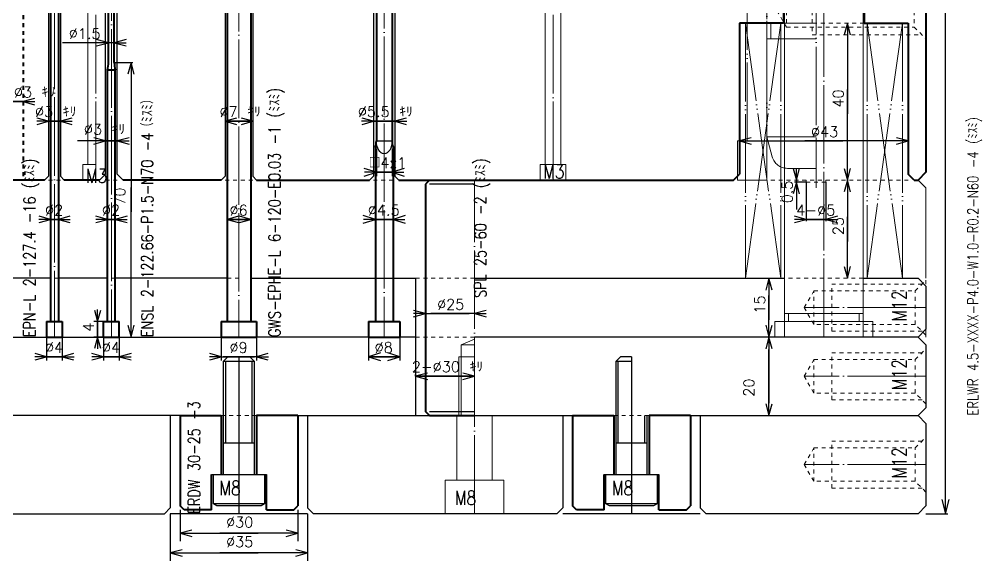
# Model space of a CAD drawing. Extents: x -178 to 604, y -587 to 345.
# Drawn here: x 344 to 589.2, y -587 to -449 of the extents above; entities that cross this region are included whole.
import ezdxf

# ---------------------------------------------------------------- set-up
doc = ezdxf.new("R2010")
doc.units = 0
doc.header["$MEASUREMENT"] = 0
for name, pattern in [('BORDER', [22, 20, -1, 0, -1]), ('CENTER', [43, 40, -1, 1, -1]), ('DIVIDE', [23, 20, -1, 0, -1, 0, -1]), ('STITCH', [2, 1, -1])]:
    doc.linetypes.add(name, pattern=pattern)
for name, color, linetype in [('11', 7, 'Continuous'), ('15', 7, 'Continuous'), ('25', 7, 'Continuous'), ('寸法線', 7, 'Continuous')]:
    doc.layers.add(name, color=color, linetype=linetype)
doc.styles.get("Standard").update_dxf_attribs({"font": 'txt', "bigfont": 'extfont'})
doc.dimstyles.new('VELDIM0', dxfattribs={"dimtxt": 2.69875, "dimasz": 3.000166, "dimexe": 0.5, "dimexo": 0.0625, "dimgap": 0.09, "dimtad": 0, "dimdec": 3, "dimdsep": 46, "dimtxsty": 'Standard', "dimcen": 0.09, "dimdle": 3, "dimadec": 0, "dimazin": 0, "dimtfac": 1, "dimtdec": 4, "dimtofl": 0, "dimtmove": 0, "dimatfit": 3, "dimfxl": 1, "dimtolj": 1, "dimtzin": 0, "dimarcsym": 0})
doc.dimstyles.new('VELDIM1', dxfattribs={"dimtxt": 2.69875, "dimasz": 3.000166, "dimexe": 0.5, "dimexo": 0.0625, "dimgap": 0.09, "dimtad": 0, "dimdec": 3, "dimdsep": 46, "dimtxsty": 'Standard', "dimcen": 0.09, "dimdle": 2, "dimadec": 0, "dimazin": 0, "dimtfac": 1, "dimtdec": 4, "dimtofl": 0, "dimtmove": 0, "dimatfit": 3, "dimfxl": 1, "dimtolj": 1, "dimtzin": 0, "dimarcsym": 0})
doc.dimstyles.new('VELDIM10', dxfattribs={"dimtxt": 2.69875, "dimasz": 3.000166, "dimexe": 1, "dimexo": 0.0625, "dimgap": 0.09, "dimtad": 0, "dimdec": 3, "dimdsep": 46, "dimtxsty": 'Standard', "dimcen": 0.09, "dimdle": 3, "dimadec": 0, "dimazin": 0, "dimtfac": 1, "dimtdec": 4, "dimtofl": 0, "dimtmove": 0, "dimatfit": 3, "dimfxl": 1, "dimtolj": 1, "dimtzin": 0, "dimarcsym": 0})
doc.dimstyles.new('VELDIM14', dxfattribs={"dimtxt": 2.69875, "dimasz": 3.000166, "dimexe": 2, "dimexo": 0.0625, "dimgap": 0.09, "dimtad": 0, "dimdec": 3, "dimdsep": 46, "dimtxsty": 'Standard', "dimcen": 0.09, "dimdle": 5, "dimadec": 0, "dimazin": 0, "dimtfac": 1, "dimtdec": 4, "dimtofl": 0, "dimtmove": 0, "dimatfit": 3, "dimfxl": 1, "dimtolj": 1, "dimtzin": 0, "dimarcsym": 0})
doc.dimstyles.new('VELDIM16', dxfattribs={"dimtxt": 2.69875, "dimasz": 3.600199, "dimexe": 0.6, "dimexo": 0.0625, "dimgap": 0.09, "dimtad": 0, "dimdec": 3, "dimdsep": 46, "dimtxsty": 'Standard', "dimcen": 0.09, "dimdle": 2.4, "dimadec": 0, "dimazin": 0, "dimtfac": 1, "dimtdec": 4, "dimtofl": 0, "dimtmove": 0, "dimatfit": 3, "dimfxl": 1, "dimtolj": 1, "dimtzin": 0, "dimarcsym": 0})
doc.dimstyles.new('VELDIM5', dxfattribs={"dimtxt": 2.69875, "dimasz": 3, "dimexe": 0.5, "dimexo": 0.0625, "dimgap": 0.09, "dimtad": 0, "dimdec": 3, "dimdsep": 46, "dimtxsty": 'Standard', "dimcen": 0.09, "dimdle": 3, "dimadec": 0, "dimazin": 0, "dimtfac": 1, "dimtdec": 4, "dimtofl": 0, "dimtmove": 0, "dimatfit": 3, "dimfxl": 1, "dimtolj": 1, "dimtzin": 0, "dimarcsym": 0})
doc.dimstyles.new('VELDIM7', dxfattribs={"dimtxt": 2.69875, "dimasz": 2.88827, "dimexe": 1, "dimexo": 0.0625, "dimgap": 0.09, "dimtad": 0, "dimdec": 3, "dimdsep": 46, "dimtxsty": 'Standard', "dimcen": 0.09, "dimdle": 3, "dimadec": 0, "dimazin": 0, "dimtfac": 1, "dimtdec": 4, "dimtofl": 0, "dimtmove": 0, "dimatfit": 3, "dimfxl": 1, "dimtolj": 1, "dimtzin": 0, "dimarcsym": 0})
doc.dimstyles.new('VELDIM9', dxfattribs={"dimtxt": 2.69875, "dimasz": 3.072974, "dimexe": 1, "dimexo": 0.0625, "dimgap": 0.09, "dimtad": 0, "dimdec": 3, "dimdsep": 46, "dimtxsty": 'Standard', "dimcen": 0.09, "dimdle": 3, "dimadec": 0, "dimazin": 0, "dimtfac": 1, "dimtdec": 4, "dimtofl": 0, "dimtmove": 0, "dimatfit": 3, "dimfxl": 1, "dimtolj": 1, "dimtzin": 0, "dimarcsym": 0})

# ---------------------------------------------------------------- blocks, each defined once
blk = doc.blocks.new('CLUMP55')
at = {"layer": '25', "linetype": 'STITCH', "lineweight": 5}
for p, q in [((575, -436), (572, -439)), ((575, -454), (575, -436)), ((539.46, -439), (536, -445)), ((572, -439), (539.46, -439)), ((539.46, -439), (539.46, -451)), ((572, -439), (572, -451)), ((536, -445), (539.46, -451)), ((539.46, -451), (572, -451)), ((572, -451), (575, -454))]:
    blk.add_line(p, q, dxfattribs=at)
at = {"layer": '25', "color": 5, "linetype": 'STITCH', "lineweight": 5}
for p, q in [((574, -437), (546, -437)), ((546, -437), (546, -453)), ((546, -453), (574, -453))]:
    blk.add_line(p, q, dxfattribs=at)
at = {"layer": '25', "color": 5, "linetype": 'BORDER', "lineweight": 5}
blk.add_line((536, -445), (575, -445), dxfattribs=at)
blk = doc.blocks.new('*D111')
at = {"color": 0}
for p, q in [((555, -450), (554.2, -453)), ((555, -450), (555, -450)), ((555, -450), (555, -466.88)), ((555, -450), (555, -473.12)), ((555, -450), (555, -452)), ((555.8, -453), (555, -450)), ((555, -490), (555, -466.88)), ((555, -490), (555, -473.12)), ((554.2, -487), (555, -490)), ((555, -490), (555.8, -487)), ((555, -490), (555, -488)), ((555, -490), (555, -490))]:
    blk.add_line(p, q, dxfattribs=at)
blk.add_text('40', height=2.699, rotation=90, dxfattribs=at).set_placement((554.02, -471.53))
blk = doc.blocks.new('*D112')
at = {"color": 0}
for p, q in [((530.5, -479.2), (527.5, -480)), ((527.5, -480), (527.5, -480)), ((527.5, -480), (553.87, -480)), ((527.5, -480), (544.13, -480)), ((527.5, -480), (529.5, -480)), ((527.5, -480), (530.5, -480.8)), ((570.5, -480), (544.13, -480)), ((570.5, -480), (553.87, -480)), ((570.5, -480), (567.5, -479.2)), ((567.5, -480.8), (570.5, -480)), ((570.5, -480), (568.5, -480)), ((570.5, -480), (570.5, -480))]:
    blk.add_line(p, q, dxfattribs=at)
blk.add_text('%%c43', height=2.699, dxfattribs=at).set_placement((545.72, -479.02))
blk = doc.blocks.new('*D125')
at = {"color": 0}
for p, q in [((555, -490), (554.2, -493)), ((555, -490), (555, -490)), ((555, -490), (555, -499.38)), ((555, -490), (555, -505.62)), ((555, -490), (555, -492)), ((555.8, -493), (555, -490)), ((555, -515), (555, -499.38)), ((555, -515), (555, -505.62)), ((554.2, -512), (555, -515)), ((555, -515), (555.8, -512)), ((555, -515), (555, -513)), ((555, -515), (555, -515))]:
    blk.add_line(p, q, dxfattribs=at)
blk.add_text('25', height=2.699, rotation=90, dxfattribs=at).set_placement((554.02, -504.03))
blk = doc.blocks.new('*D126')
at = {"color": 0}
for p, q in [((544.5, -490.5), (544.5, -500.5)), ((549.5, -490.5), (549.5, -500.5)), ((544.5, -500), (541.5, -499.2)), ((544.5, -500), (541.5, -500)), ((541.5, -500.8), (544.5, -500)), ((544.5, -500), (544.5, -500)), ((544.5, -500), (549.5, -500)), ((549.5, -500), (544.5, -500)), ((552.5, -499.2), (549.5, -500)), ((549.5, -500), (549.5, -500)), ((549.5, -500), (552.5, -500)), ((549.5, -500), (552.5, -500.8))]:
    blk.add_line(p, q, dxfattribs=at)
blk.add_text('4-%%c5', height=2.699, dxfattribs=at).set_placement((541.96, -499.02))
blk = doc.blocks.new('*D127')
at = {"color": 0}
for p, q in [((434.25, -475), (431.25, -475)), ((434.25, -475), (431.36, -474.19)), ((431.36, -475.81), (434.25, -475)), ((434.25, -475), (434.25, -475)), ((439.75, -475), (434.25, -475)), ((434.25, -475), (439.75, -475)), ((434.25, -475), (434.25, -475)), ((442.63, -474.19), (439.75, -475)), ((439.75, -475), (439.75, -475)), ((439.75, -475), (439.75, -475)), ((439.75, -475), (442.75, -475)), ((439.75, -475), (442.63, -475.81))]:
    blk.add_line(p, q, dxfattribs=at)
blk.add_text('%%c5.5 ｷﾘ', height=2.699, dxfattribs=at).set_placement((430.29, -473.91))
blk = doc.blocks.new('*D128')
at = {"color": 0}
for p, q in [((435, -482), (435, -489)), ((439, -482), (439, -489)), ((435, -488), (431.93, -487)), ((442.08, -487), (439, -488)), ((431.93, -489), (435, -488)), ((435, -488), (432, -488)), ((439, -488), (435, -488)), ((435, -488), (439, -488)), ((435, -488), (435, -488)), ((439, -488), (439, -488)), ((439, -488), (442, -488)), ((439, -488), (442.08, -489))]:
    blk.add_line(p, q, dxfattribs=at)
blk.add_text('□4x1', height=2.699, dxfattribs=at).set_placement((433.06, -486.91))
blk = doc.blocks.new('*D129')
at = {"color": 0}
for p, q in [((399.39, -474.19), (396.5, -475)), ((396.5, -475), (396.5, -475)), ((403.5, -475), (396.5, -475)), ((396.5, -475), (403.5, -475)), ((396.5, -475), (396.5, -475)), ((396.5, -475), (399.5, -475)), ((396.5, -475), (399.39, -475.81)), ((403.5, -475), (400.5, -475)), ((403.5, -475), (400.61, -474.19)), ((400.61, -475.81), (403.5, -475)), ((403.5, -475), (403.5, -475)), ((403.5, -475), (403.5, -475))]:
    blk.add_line(p, q, dxfattribs=at)
blk.add_text('%%c7 ｷﾘ', height=2.699, dxfattribs=at).set_placement((395.05, -473.91))
blk = doc.blocks.new('*D130')
at = {"color": 0}
for p, q in [((434.75, -500), (431.67, -499)), ((431.67, -501), (434.75, -500)), ((434.75, -500), (431.75, -500)), ((434.75, -500), (434.75, -500)), ((439.25, -500), (434.75, -500)), ((434.75, -500), (439.25, -500)), ((434.75, -500), (434.75, -500)), ((442.32, -499), (439.25, -500)), ((439.25, -500), (439.25, -500)), ((439.25, -500), (439.25, -500)), ((439.25, -500), (442.25, -500)), ((439.25, -500), (442.32, -501))]:
    blk.add_line(p, q, dxfattribs=at)
blk.add_text('%%c4.5', height=2.699, dxfattribs=at).set_placement((432.84, -499.02))
blk = doc.blocks.new('*D131')
at = {"color": 0}
for p, q in [((399.89, -499.19), (397, -500)), ((397, -500), (397, -500)), ((403, -500), (397, -500)), ((397, -500), (403, -500)), ((397, -500), (397, -500)), ((397, -500), (400, -500)), ((397, -500), (399.89, -500.81)), ((403, -500), (400, -500)), ((403, -500), (400.11, -499.19)), ((400.11, -500.81), (403, -500)), ((403, -500), (403, -500)), ((403, -500), (403, -500))]:
    blk.add_line(p, q, dxfattribs=at)
blk.add_text('%%c6', height=2.699, dxfattribs=at).set_placement((397.59, -499.02))
blk = doc.blocks.new('CLUMP59')
at = {"layer": '25', "color": 5, "linetype": 'STITCH', "lineweight": 13}
for p, q in [((551, -568.5), (551, -556.5)), ((551, -556.5), (574, -556.5)), ((574, -568.5), (551, -568.5))]:
    blk.add_line(p, q, dxfattribs=at)
at = {"layer": '25', "linetype": 'STITCH', "lineweight": 13}
for p, q in [((572.25, -558.25), (575, -555.5)), ((575, -555.5), (575, -569.5)), ((544, -562.5), (546.45, -558.25)), ((546.45, -558.25), (572.25, -558.25)), ((546.45, -566.75), (546.45, -558.25)), ((572.25, -566.75), (572.25, -558.25)), ((546.45, -566.75), (544, -562.5)), ((572.25, -566.75), (546.45, -566.75)), ((575, -569.5), (572.25, -566.75))]:
    blk.add_line(p, q, dxfattribs=at)
at = {"layer": '25', "color": 5, "linetype": 'BORDER', "lineweight": 13}
blk.add_line((575, -562.5), (544, -562.5), dxfattribs=at)
blk = doc.blocks.new('CLUMP60')
at = {"layer": '25', "color": 5, "linetype": 'STITCH', "lineweight": 13}
for p, q in [((551, -528.5), (551, -516.5)), ((551, -516.5), (574, -516.5)), ((574, -528.5), (551, -528.5))]:
    blk.add_line(p, q, dxfattribs=at)
at = {"layer": '25', "linetype": 'STITCH', "lineweight": 13}
for p, q in [((572.25, -518.25), (575, -515.5)), ((575, -515.5), (575, -529.5)), ((544, -522.5), (546.45, -518.25)), ((546.45, -518.25), (572.25, -518.25)), ((546.45, -526.75), (546.45, -518.25)), ((572.25, -526.75), (572.25, -518.25)), ((546.45, -526.75), (544, -522.5)), ((572.25, -526.75), (546.45, -526.75)), ((575, -529.5), (572.25, -526.75))]:
    blk.add_line(p, q, dxfattribs=at)
at = {"layer": '25', "color": 5, "linetype": 'BORDER', "lineweight": 13}
blk.add_line((575, -522.5), (544, -522.5), dxfattribs=at)
blk = doc.blocks.new('*D134')
at = {"color": 0}
for p, q in [((535, -530), (534.2, -533)), ((535, -530), (535, -530)), ((535, -530), (535, -533.2)), ((535, -530), (535, -546.8)), ((535, -530), (535, -533)), ((535.8, -533), (535, -530)), ((535, -550), (535, -533.2)), ((534.2, -547), (535, -550)), ((535, -550), (535, -546.8)), ((535, -550), (535, -547)), ((535, -550), (535.8, -547)), ((535, -550), (535, -550))]:
    blk.add_line(p, q, dxfattribs=at)
blk.add_text('20', height=2.699, rotation=90, dxfattribs=at).set_placement((531.26, -545.21))
blk = doc.blocks.new('*D135')
at = {"color": 0}
for p, q in [((535, -515), (534.2, -518)), ((535, -515), (535, -515)), ((535, -515), (535, -519.38)), ((535, -515), (535, -525.62)), ((535, -515), (535, -517)), ((535.8, -518), (535, -515)), ((535, -530), (535, -519.38)), ((534.2, -527), (535, -530)), ((535, -530), (535, -525.62)), ((535, -530), (535.8, -527)), ((535, -530), (535, -528)), ((535, -530), (535, -530))]:
    blk.add_line(p, q, dxfattribs=at)
blk.add_text('15', height=2.699, rotation=90, dxfattribs=at).set_placement((534.02, -524.03))
blk = doc.blocks.new('*D136')
at = {"color": 0}
for p, q in [((433, -530), (433, -536)), ((441, -530), (441, -536)), ((436.07, -534), (433, -535)), ((441, -535), (437.93, -534)), ((441, -535), (433, -535)), ((433, -535), (441, -535)), ((433, -535), (433, -535)), ((433, -535), (436, -535)), ((433, -535), (436.07, -536)), ((437.93, -536), (441, -535)), ((441, -535), (438, -535)), ((441, -535), (441, -535))]:
    blk.add_line(p, q, dxfattribs=at)
blk.add_text('%%c8', height=2.699, dxfattribs=at).set_placement((434.56, -534.02))
blk = doc.blocks.new('*D137')
at = {"color": 0}
for p, q in [((395.5, -530), (395.5, -536)), ((404.5, -530), (404.5, -536)), ((395.5, -535), (392.61, -534.19)), ((407.39, -534.19), (404.5, -535)), ((395.5, -535), (392.5, -535)), ((392.61, -535.81), (395.5, -535)), ((395.5, -535), (404, -535)), ((395.5, -535), (396, -535)), ((404.5, -535), (396, -535)), ((404.5, -535), (404, -535)), ((404.5, -535), (407.5, -535)), ((404.5, -535), (407.39, -535.81))]:
    blk.add_line(p, q, dxfattribs=at)
blk.add_text('%%c9', height=2.699, dxfattribs=at).set_placement((397.59, -534.02))
blk = doc.blocks.new('*D138')
at = {"color": 0}
for p, q in [((447.5, -524), (444.5, -523.2)), ((447.5, -524), (444.5, -524)), ((444.5, -524.8), (447.5, -524)), ((447.5, -524), (447.5, -524)), ((447.5, -524), (458.62, -524)), ((447.5, -524), (448.88, -524)), ((460, -524), (448.88, -524)), ((460, -524), (458.62, -524)), ((463, -523.2), (460, -524)), ((460, -524), (460, -524)), ((460, -524), (463, -524)), ((460, -524), (463, -524.8))]:
    blk.add_line(p, q, dxfattribs=at)
blk.add_text('%%c25', height=2.699, dxfattribs=at).set_placement((450.47, -523.02))
blk = doc.blocks.new('*D139')
at = {"color": 0}
for p, q in [((448, -539.2), (445, -540)), ((460, -540), (457, -539.2)), ((445, -540), (445, -539.5)), ((445, -540), (445, -540)), ((445, -540), (460, -540)), ((460, -540), (445, -540)), ((445, -540), (448, -540)), ((445, -540), (448, -540.8)), ((460, -540), (457, -540)), ((457, -540.8), (460, -540)), ((460, -540), (460, -540)), ((460, -540), (460, -540))]:
    blk.add_line(p, q, dxfattribs=at)
blk.add_text('2-%%c30 ｷﾘ', height=2.699, dxfattribs=at).set_placement((444.04, -538.91))
blk = doc.blocks.new('*D339')
at = {"color": 0}
for p, q in [((351.5, -475), (348.5, -475)), ((351.5, -475), (348.61, -474.19)), ((348.61, -475.81), (351.5, -475)), ((351.5, -475), (351.5, -475)), ((354.5, -475), (351.5, -475)), ((351.5, -475), (354.5, -475)), ((351.5, -475), (351.5, -475)), ((357.39, -474.19), (354.5, -475)), ((354.5, -475), (354.5, -475)), ((354.5, -475), (354.5, -475)), ((354.5, -475), (357.5, -475)), ((354.5, -475), (357.39, -475.81))]:
    blk.add_line(p, q, dxfattribs=at)
blk.add_text('%%c3 ｷﾘ', height=2.699, dxfattribs=at).set_placement((348.05, -473.91))
blk = doc.blocks.new('*D345')
at = {"color": 0}
for p, q in [((366.5, -500), (363.5, -499.2)), ((366.5, -500), (363.5, -500)), ((363.5, -500.8), (366.5, -500)), ((366.5, -500), (366.5, -500)), ((368.5, -500), (366.5, -500)), ((366.5, -500), (368.5, -500)), ((366.5, -500), (366.5, -500)), ((371.5, -499.2), (368.5, -500)), ((368.5, -500), (368.5, -500)), ((368.5, -500), (368.5, -500)), ((368.5, -500), (371.5, -500)), ((368.5, -500), (371.5, -500.8))]:
    blk.add_line(p, q, dxfattribs=at)
blk.add_text('%%c2', height=2.699, dxfattribs=at).set_placement((365.09, -499.02))
blk = doc.blocks.new('*D346')
at = {"color": 0}
for p, q in [((352, -500), (349, -500)), ((352, -500), (349.11, -499.19)), ((349.11, -500.81), (352, -500)), ((352, -500), (352, -500)), ((354, -500), (352, -500)), ((352, -500), (354, -500)), ((352, -500), (352, -500)), ((356.89, -499.19), (354, -500)), ((354, -500), (354, -500)), ((354, -500), (354, -500)), ((354, -500), (357, -500)), ((354, -500), (356.89, -500.81))]:
    blk.add_line(p, q, dxfattribs=at)
blk.add_text('%%c2', height=2.699, dxfattribs=at).set_placement((350.59, -499.02))
blk = doc.blocks.new('*D351')
at = {"color": 0}
for p, q in [((342, -470), (339, -470)), ((342, -470), (339.11, -469.19)), ((339.11, -470.81), (342, -470)), ((342, -470), (342, -470)), ((345, -470), (342, -470)), ((342, -470), (345, -470)), ((342, -470), (342, -470)), ((347.89, -469.19), (345, -470)), ((345, -470), (345, -470)), ((345, -470), (345, -470)), ((345, -470), (348, -470)), ((345, -470), (347.89, -470.81))]:
    blk.add_line(p, q, dxfattribs=at)
blk.add_text('30-%%c3 ｷﾘ', height=2.699, dxfattribs=at).set_placement((335.04, -468.91))
blk = doc.blocks.new('*D352')
at = {"color": 0}
for p, q in [((368.25, -455), (355.07, -455)), ((366.75, -455), (355.07, -455)), ((366.75, -455), (363.75, -454.2)), ((366.75, -455), (363.75, -455)), ((363.75, -455.8), (366.75, -455)), ((368.25, -455), (366.56, -455)), ((366.75, -455), (366.56, -455)), ((366.75, -455), (366.75, -456)), ((371.25, -454.2), (368.25, -455)), ((368.25, -455), (368.25, -456)), ((368.25, -455), (371.25, -455)), ((368.25, -455), (371.25, -455.8))]:
    blk.add_line(p, q, dxfattribs=at)
blk.add_text('%%c1.5', height=2.699, rotation=360, dxfattribs=at).set_placement((356.65, -454.02))
blk = doc.blocks.new('*D353')
at = {"color": 0}
for p, q in [((369, -480), (358.91, -480)), ((366, -480), (358.91, -480)), ((366, -480), (363, -479.2)), ((366, -480), (363, -480)), ((363, -480.8), (366, -480)), ((366, -480), (366, -479.5)), ((366, -480), (372, -480)), ((372, -479.2), (369, -480)), ((369, -480), (369, -479.5)), ((369, -480), (372, -480)), ((369, -480), (372, -480)), ((369, -480), (372, -480.8))]:
    blk.add_line(p, q, dxfattribs=at)
blk.add_text('%%c3 ｷﾘ', height=2.699, dxfattribs=at).set_placement((360.5, -478.41))
blk = doc.blocks.new('*D354')
at = {"color": 0}
for p, q in [((365.5, -530), (365.5, -536)), ((369.5, -530), (369.5, -536)), ((365.5, -535), (362.5, -534.2)), ((372.5, -534.2), (369.5, -535)), ((365.5, -535), (362.5, -535)), ((362.5, -535.8), (365.5, -535)), ((369.5, -535), (365.5, -535)), ((365.5, -535), (369.5, -535)), ((365.5, -535), (365.5, -535)), ((369.5, -535), (369.5, -535)), ((369.5, -535), (372.5, -535)), ((369.5, -535), (372.5, -535.8))]:
    blk.add_line(p, q, dxfattribs=at)
blk.add_text('%%c4', height=2.699, dxfattribs=at).set_placement((365.09, -534.02))
blk = doc.blocks.new('*D355')
at = {"color": 0}
for p, q in [((363.19, -523.11), (364, -526)), ((364, -526), (364, -523)), ((364, -526), (364.81, -523.11)), ((365.5, -526), (363, -526)), ((364, -530), (364, -526)), ((364, -526), (364, -530)), ((364, -526), (364, -526)), ((365.5, -530), (363, -530)), ((364, -530), (363.19, -532.89)), ((364, -530), (364, -530)), ((364, -530), (364, -533)), ((364.81, -532.89), (364, -530))]:
    blk.add_line(p, q, dxfattribs=at)
blk.add_text('4', height=2.7, rotation=90, dxfattribs=at).set_placement((363.02, -528.66))
blk = doc.blocks.new('*D356')
at = {"color": 0}
for p, q in [((351, -530), (351, -536)), ((355, -530), (355, -536)), ((351, -535), (348.11, -534.19)), ((357.89, -534.19), (355, -535)), ((351, -535), (348, -535)), ((348.11, -535.81), (351, -535)), ((355, -535), (351, -535)), ((351, -535), (355, -535)), ((351, -535), (351, -535)), ((355, -535), (355, -535)), ((355, -535), (358, -535)), ((355, -535), (357.89, -535.81))]:
    blk.add_line(p, q, dxfattribs=at)
blk.add_text('%%c4', height=2.699, dxfattribs=at).set_placement((350.59, -534.02))
blk = doc.blocks.new('CLUMP251')
at = {"layer": '25', "color": 5, "linetype": 'STITCH', "lineweight": 13}
for p, q in [((551, -546), (551, -534)), ((551, -534), (574, -534)), ((574, -546), (551, -546))]:
    blk.add_line(p, q, dxfattribs=at)
at = {"layer": '25', "linetype": 'STITCH', "lineweight": 13}
for p, q in [((572.25, -535.75), (575, -533)), ((575, -533), (575, -547)), ((544, -540), (546.45, -535.75)), ((546.45, -535.75), (572.25, -535.75)), ((546.45, -544.25), (546.45, -535.75)), ((572.25, -544.25), (572.25, -535.75)), ((546.45, -544.25), (544, -540)), ((572.25, -544.25), (546.45, -544.25)), ((575, -547), (572.25, -544.25))]:
    blk.add_line(p, q, dxfattribs=at)
at = {"layer": '25', "color": 5, "linetype": 'BORDER', "lineweight": 13}
blk.add_line((575, -540), (544, -540), dxfattribs=at)
blk = doc.blocks.new('CLUMP261')
at = {"layer": '11', "linetype": 'DIVIDE', "lineweight": 5}
for p, q in [((460, -530.5), (456.625, -532)), ((456.625, -532), (460, -532)), ((456, -535), (456, -550)), ((456, -535), (460, -535))]:
    blk.add_line(p, q, dxfattribs=at)
at = {"layer": '11', "color": 5, "linetype": 'DIVIDE', "lineweight": 5}
blk.add_line((456.625, -550), (456.625, -532), dxfattribs=at)
blk = doc.blocks.new('CLUMP307')
at = {"layer": '11', "lineweight": 25}
for p, q in [((497.2, -535), (496, -536.2)), ((500, -536.2), (496, -536.2)), ((496, -536.2), (496, -565)), ((500, -535), (497.2, -535)), ((504, -565), (504, -550)), ((504, -557), (496, -557)), ((493.5, -565), (506.5, -565)), ((493.5, -572.5), (493.5, -565)), ((506.5, -565), (506.5, -572.5)), ((506.5, -572.5), (493.5, -572.5)), ((494.37, -573), (493.5, -572.5)), ((505.63, -573), (494.37, -573)), ((506.5, -572.5), (505.63, -573))]:
    blk.add_line(p, q, dxfattribs=at)
at = {"layer": '11', "color": 5, "lineweight": 25}
for p, q in [((496.62, -557), (496.62, -536.2)), ((503.38, -557), (503.38, -550))]:
    blk.add_line(p, q, dxfattribs=at)
blk = doc.blocks.new('*D651')
at = {"color": 0}
for p, q in [((541.2, -487), (542, -490)), ((542, -490), (542, -487)), ((542, -490), (542.8, -487)), ((542, -490), (542, -489.5)), ((542, -490.5), (542, -489.5)), ((542, -490), (542, -490)), ((542, -490), (542, -497.5)), ((542, -490.5), (541.2, -493.5)), ((544.5, -490.5), (541.5, -490.5)), ((542, -490.5), (542, -497.5)), ((542, -490.5), (542, -493.5)), ((542.8, -493.5), (542, -490.5))]:
    blk.add_line(p, q, dxfattribs=at)
blk.add_text('0.5', height=2.699, rotation=90, dxfattribs=at).set_placement((541.02, -495.91))
blk = doc.blocks.new('CLUMP355')
at = {"layer": '11', "lineweight": 5}
for p, q in [((478, -486), (478, -430)), ((482, -430), (482, -486)), ((476.75, -486), (476.75, -490)), ((483.25, -486), (476.75, -486)), ((483.25, -490), (483.25, -486))]:
    blk.add_line(p, q, dxfattribs=at)
at = {"layer": '11', "color": 5, "linetype": 'BORDER', "lineweight": 5}
blk.add_line((480, -490), (480, -430), dxfattribs=at)
blk = doc.blocks.new('CLUMP356')
at = {"layer": '11', "color": 3, "linetype": 'DIVIDE', "lineweight": 5}
for p, q in [((529.5, -402), (530.5, -401)), ((529.5, -480), (529.5, -402)), ((530.5, -401), (532.5, -401)), ((534.5, -403), (534.5, -490)), ((527, -480), (529.5, -480)), ((527, -490), (527, -480)), ((534.5, -490), (527, -490))]:
    blk.add_line(p, q, dxfattribs=at)
blk.add_arc((532.5, -403), 2, 0, 90, dxfattribs=at)
blk = doc.blocks.new('CLUMP375')
at = {"layer": '11', "lineweight": 5}
for p, q in [((361.5, -430), (361.5, -486)), ((360.25, -490), (360.25, -486)), ((360.25, -486), (363.5, -486))]:
    blk.add_line(p, q, dxfattribs=at)
at = {"layer": '11', "color": 5, "linetype": 'BORDER', "lineweight": 5}
blk.add_line((363.5, -490), (363.5, -430), dxfattribs=at)
blk = doc.blocks.new('*D702')
at = {"color": 0}
for p, q in [((368.25, -460), (373, -460)), ((372.5, -460), (371.7, -463)), ((372.5, -460), (372.5, -491.88)), ((372.5, -460), (372.5, -498.12)), ((372.5, -460), (372.5, -463)), ((373.3, -463), (372.5, -460)), ((372.5, -530), (372.5, -491.88)), ((372.5, -530), (372.5, -498.12)), ((371.7, -527), (372.5, -530)), ((372.5, -530), (372.5, -527)), ((372.5, -530), (373.3, -527)), ((369.5, -530), (373, -530))]:
    blk.add_line(p, q, dxfattribs=at)
blk.add_text('70', height=2.699, rotation=90, dxfattribs=at).set_placement((371.02, -496.53))
blk = doc.blocks.new('*D727')
at = {"color": 0}
for p, q in [((575, -275), (580.6, -275)), ((580, -275), (579.04, -278.6)), ((580, -275), (580, -421)), ((580, -275), (580, -429)), ((580, -275), (580, -277.4)), ((580.96, -278.6), (580, -275)), ((580, -575), (580, -421)), ((580, -575), (580, -429)), ((579.04, -571.4), (580, -575)), ((580, -575), (580.96, -571.4)), ((580, -575), (580, -572.6)), ((575, -575), (580.6, -575))]:
    blk.add_line(p, q, dxfattribs=at)
blk.add_text('300', height=2.699, rotation=90, dxfattribs=at).set_placement((578.92, -427.41))
blk = doc.blocks.new('CLUMP393')
at = {"layer": '11', "color": 3, "linetype": 'DIVIDE', "lineweight": 5}
for p, q in [((547, -340), (532, -340)), ((532, -340), (532, -348)), ((547, -340), (547, -490)), ((532, -348), (547, -348)), ((535.5, -352), (535.5, -348)), ((534.5, -352), (534.5, -425)), ((547, -352), (534.5, -352)), ((534.5, -425), (547, -425)), ((535.5, -429), (535.5, -425)), ((534.5, -429), (534.5, -450)), ((547, -429), (534.5, -429)), ((534.5, -450), (547, -450)), ((535.5, -454), (535.5, -450)), ((534.5, -454), (534.5, -479)), ((547, -454), (534.5, -454)), ((534.5, -479), (535.85, -484.04)), ((534.5, -479), (547, -479)), ((539.71, -487), (547, -487))]:
    blk.add_line(p, q, dxfattribs=at)
blk.add_arc((539.71, -483), 4, 195, 270, dxfattribs=at)
blk = doc.blocks.new('CLUMP482')
at = {"layer": '11', "lineweight": 25}
for p, q in [((397.2, -535), (396, -536.2)), ((396, -536.2), (396, -565)), ((404, -536.2), (396, -536.2)), ((402.8, -535), (397.2, -535)), ((404, -536.2), (402.8, -535)), ((404, -565), (404, -536.2)), ((404, -557), (396, -557)), ((393, -565), (407, -565)), ((393.5, -572.5), (393.5, -565)), ((406.5, -565), (406.5, -572.5)), ((394.37, -573), (393.5, -572.5)), ((406.5, -572.5), (393.5, -572.5)), ((405.63, -573), (394.37, -573)), ((406.5, -572.5), (405.63, -573))]:
    blk.add_line(p, q, dxfattribs=at)
at = {"layer": '11', "color": 5, "lineweight": 25}
for p, q in [((396.62, -557), (396.62, -536.2)), ((403.38, -557), (403.38, -536.2))]:
    blk.add_line(p, q, dxfattribs=at)
blk = doc.blocks.new('*D940')
at = {"color": 0}
for p, q in [((385, -574), (385, -582)), ((415, -574), (415, -582)), ((388, -579.2), (385, -580)), ((385, -580), (404.87, -580)), ((385, -580), (395.13, -580)), ((385, -580), (390, -580)), ((385, -580), (388, -580.8)), ((415, -580), (395.13, -580)), ((415, -580), (404.87, -580)), ((415, -580), (410, -580)), ((415, -580), (412, -579.2)), ((412, -580.8), (415, -580))]:
    blk.add_line(p, q, dxfattribs=at)
blk.add_text('%%c30', height=2.699, dxfattribs=at).set_placement((396.72, -578.52))
blk = doc.blocks.new('*D941')
at = {"color": 0}
for p, q in [((382.5, -575), (382.5, -587)), ((417.5, -575), (417.5, -587)), ((385.5, -584.2), (382.5, -585)), ((382.5, -585), (404.87, -585)), ((382.5, -585), (395.13, -585)), ((382.5, -585), (387.5, -585)), ((382.5, -585), (385.5, -585.8)), ((417.5, -585), (395.13, -585)), ((417.5, -585), (404.87, -585)), ((417.5, -585), (412.5, -585)), ((417.5, -585), (414.5, -584.2)), ((414.5, -585.8), (417.5, -585))]:
    blk.add_line(p, q, dxfattribs=at)
blk.add_text('%%c35', height=2.699, dxfattribs=at).set_placement((396.72, -583.52))

msp = doc.modelspace()

# ---------------------------------------------------------------- linework, layer by layer
at = {"layer": '11', "color": 5, "linetype": 'BORDER', "lineweight": 5}
for p, q in [((549, -530), (549, -400)), ((460, -550), (460, -490)), ((460, -575), (460, -550))]:
    msp.add_line(p, q, dxfattribs=at)
at = {"layer": '11', "lineweight": 13}
for p, q in [((539, -524), (539, -430)), ((559, -430), (559, -524)), ((559, -524), (539, -524)), ((540, -524), (540, -526)), ((558, -524), (558, -526)), ((561.5, -526), (536.5, -526)), ((536.5, -526), (536.5, -530)), ((561.5, -530), (561.5, -526)), ((536.5, -530), (561.5, -530))]:
    msp.add_line(p, q, dxfattribs=at)
at = {"layer": '11', "color": 5, "linetype": 'DIVIDE', "lineweight": 5}
for p, q in [((529, -450), (538, -515)), ((529, -450), (529, -515)), ((538, -450), (529, -515)), ((538, -450), (538, -515)), ((560, -450), (569, -515)), ((560, -450), (560, -515)), ((569, -450), (560, -515)), ((569, -450), (569, -515))]:
    msp.add_line(p, q, dxfattribs=at)
at = {"layer": '11', "lineweight": 40}
for p, q in [((448.5, -490), (447.5, -491)), ((447.5, -491), (447.5, -549)), ((448.5, -550), (447.5, -549)), ((385, -550), (385, -573)), ((385, -550), (395.5, -550)), ((395.5, -550), (395.5, -565)), ((404.5, -550), (404.5, -565)), ((415, -550), (404.5, -550)), ((415, -550), (415, -573)), ((448.5, -550), (460, -550)), ((485, -550), (485, -573)), ((485, -550), (495.5, -550)), ((495.5, -550), (495.5, -565)), ((504.5, -550), (504.5, -565)), ((515, -550), (504.5, -550)), ((515, -550), (515, -573)), ((393, -574), (393, -565)), ((407, -574), (407, -565)), ((493, -574), (493, -565)), ((507, -574), (507, -565)), ((386, -574), (385, -573)), ((414, -574), (415, -573)), ((486, -574), (485, -573)), ((514, -574), (515, -573)), ((393, -574), (386, -574)), ((407, -574), (414, -574)), ((493, -574), (486, -574)), ((507, -574), (514, -574))]:
    msp.add_line(p, q, dxfattribs=at)
at = {"layer": '11', "lineweight": 25}
for p, q in [((460, -491), (448.5, -491)), ((448.5, -549), (460, -549)), ((493, -565), (493.5, -565)), ((506.5, -565), (507, -565))]:
    msp.add_line(p, q, dxfattribs=at)
at = {"layer": '11', "color": 5, "linetype": 'CENTER', "lineweight": 25}
for p, q in [((400, -535), (400, -575)), ((500, -535), (500, -575))]:
    msp.add_line(p, q, dxfattribs=at)
at = {"layer": '11', "linetype": 'DIVIDE', "lineweight": 5}
for p, q in [((455.5, -550), (455.5, -566.5)), ((464.5, -550), (464.5, -566.5)), ((467.5, -566.5), (452.5, -566.5)), ((452.5, -566.5), (452.5, -575)), ((467.5, -575), (467.5, -566.5))]:
    msp.add_line(p, q, dxfattribs=at)
at = {"layer": '15', "lineweight": 40}
for p, q in [((352, -402.599), (352, -526)), ((354, -402.599), (354, -526)), ((366.75, -460), (366.75, -407.342)), ((368.25, -460), (368.25, -407.342)), ((397, -410), (397, -526)), ((403, -414), (403, -526)), ((366.5, -461.9203), (368.5, -461.9203)), ((366.5, -526), (366.5, -461.9203)), ((368.5, -526), (368.5, -461.9203)), ((351, -526), (351, -530)), ((351, -526), (353, -526)), ((353, -526), (355, -526)), ((355, -526), (355, -530)), ((365.5, -526), (369.5, -526)), ((365.5, -530), (365.5, -526)), ((369.5, -530), (369.5, -526)), ((395.5, -526), (395.5, -530)), ((395.5, -526), (400, -526)), ((400, -526), (404.5, -526)), ((404.5, -526), (404.5, -530)), ((351, -530), (355, -530)), ((365.5, -530), (369.5, -530)), ((395.5, -530), (404.5, -530))]:
    msp.add_line(p, q, dxfattribs=at)
at = {"layer": '15', "color": 5, "linetype": 'BORDER', "lineweight": 5}
for p, q in [((353, -402.599), (353, -530)), ((367.5, -407.342), (367.5, -530)), ((437, -409.2398), (437, -530)), ((400, -410), (400, -530))]:
    msp.add_line(p, q, dxfattribs=at)
at = {"layer": '15', "color": 5, "lineweight": 40}
for p, q in [((435.005, -409.2398), (435.005, -480)), ((439.005, -409.2398), (439.005, -480)), ((434.7465, -481.587), (434.7465, -526)), ((439.2465, -481.535), (439.2465, -526)), ((433, -526), (433, -530)), ((433, -526), (436.9965, -526)), ((436.9965, -526), (441, -526)), ((441, -526), (441, -530)), ((433, -530), (441, -530))]:
    msp.add_line(p, q, dxfattribs=at)
at = {"layer": '15', "color": 5, "lineweight": 25}
msp.add_line((435.005, -480), (439.005, -480), dxfattribs=at)
at = {"layer": '15', "lineweight": 40}
for centre, start, end in [((359.25, -460), 345.164888, 0), ((375.75, -460), 180, 194.835112)]:
    msp.add_arc(centre, 7.5, start, end, dxfattribs=at)
at = {"layer": '15', "color": 5, "lineweight": 40}
for centre, start, end in [((430.005, -480), 341.494272, 0), ((444.005, -480), 180, 197.878798)]:
    msp.add_arc(centre, 5, start, end, dxfattribs=at)
at = {"layer": '15', "color": 5, "lineweight": 25, "extrusion": (0, 0, -1)}
msp.add_ellipse((437.005, -480), major_axis=(0, -3.3128), ratio=0.6037098, start_param=4.71238898, end_param=7.85398163, dxfattribs=at)
at = {"layer": '25', "color": 1, "lineweight": 40}
for p, q in [((538.75, -400), (538.75, -450)), ((559.25, -400), (559.25, -450))]:
    msp.add_line(p, q, dxfattribs=at)
at = {"layer": '25', "lineweight": 40}
for p, q in [((575, -402), (575, -488)), ((538.75, -450), (527.5, -450)), ((527.5, -450), (527.5, -488.5)), ((559.25, -450), (570.5, -450)), ((570.5, -450), (570.5, -488.5)), ((350.5, -490), (310, -490)), ((364.5, -490), (355.5, -490)), ((395.5, -490), (370.5, -490)), ((404.5, -490), (433.2465, -490)), ((440.7465, -490), (526, -490)), ((526, -490), (527.5, -488.5)), ((572, -490), (570.5, -488.5)), ((572, -490), (573, -490)), ((575, -488), (573, -490))]:
    msp.add_line(p, q, dxfattribs=at)
at = {"layer": '25', "linetype": 'STITCH', "lineweight": 40}
msp.add_line((345, -430), (345, -490), dxfattribs=at)
at = {"layer": '25', "lineweight": 25}
for p, q in [((351.5, -430), (351.5, -489)), ((354.5, -430), (354.5, -489)), ((366, -488.5), (366, -430)), ((369, -488.5), (369, -430)), ((396.5, -430), (396.5, -489)), ((403.5, -430), (403.5, -489)), ((434.2465, -430), (434.2465, -489)), ((439.7465, -430), (439.7465, -489)), ((351.5, -489), (350.5, -490)), ((354.5, -489), (355.5, -490)), ((366, -488.5), (364.5, -490)), ((369, -488.5), (370.5, -490)), ((396.5, -489), (395.5, -490)), ((403.5, -489), (404.5, -490)), ((434.2465, -489), (433.2465, -490)), ((439.7465, -489), (440.7465, -490)), ((352, -515), (320, -515)), ((366.5, -515), (354, -515)), ((397, -515), (368.5, -515)), ((403, -515), (434.7465, -515)), ((434.7465, -515), (439.2465, -515)), ((439.2465, -515), (445, -515)), ((445, -515), (445, -530)), ((460, -515), (539, -515)), ((559, -515), (573, -515)), ((573, -515), (575, -517)), ((575, -517), (575, -528)), ((573, -530), (575, -528)), ((321.5, -530), (400, -530)), ((445, -530), (400, -530)), ((445, -530), (445, -550)), ((561.5, -530), (460, -530)), ((573, -530), (517.5, -530)), ((573, -530), (561.5, -530)), ((573, -530), (575, -532)), ((575, -532), (575, -548)), ((575, -548), (573, -550)), ((385, -550), (227, -550)), ((382.5, -550), (382.5, -573.5)), ((415, -550), (485, -550)), ((417.5, -550), (417.5, -573.5)), ((482.5, -550), (482.5, -573.5)), ((515, -550), (573, -550)), ((517.5, -550), (517.5, -573.5)), ((573, -550), (575, -552)), ((575, -552), (575, -573)), ((382.5, -573.5), (381, -575)), ((417.5, -573.5), (419, -575)), ((482.5, -573.5), (481, -575)), ((517.5, -573.5), (519, -575)), ((575, -573), (573, -575)), ((227, -575), (381, -575)), ((417.5, -575), (382.5, -575)), ((481, -575), (419, -575)), ((517.5, -575), (482.5, -575)), ((573, -575), (519, -575))]:
    msp.add_line(p, q, dxfattribs=at)
at = {"layer": '25', "linetype": 'STITCH', "lineweight": 13}
for p, q in [((559.25, -450), (538.75, -450)), ((351.5, -490), (354.5, -490)), ((366, -490), (369, -490)), ((396.5, -490), (403.5, -490)), ((434.2465, -490), (439.7465, -490)), ((527.5, -490), (570.5, -490)), ((354, -515), (352, -515)), ((368.5, -515), (366.5, -515)), ((400, -515), (397, -515)), ((445, -515), (460, -515)), ((559, -515), (539, -515)), ((445, -530), (460, -530)), ((445, -530), (460, -530)), ((395.5, -550), (404.5, -550)), ((495.5, -550), (504.5, -550))]:
    msp.add_line(p, q, dxfattribs=at)
at = {"layer": '25', "color": 1, "linetype": 'STITCH', "lineweight": 13}
for p, q in [((544.5, -490.5), (544.5, -490)), ((549.5, -490.5), (549.5, -490)), ((544.5, -490.5), (549.5, -490.5))]:
    msp.add_line(p, q, dxfattribs=at)
at = {"layer": '25', "color": 5, "linetype": 'BORDER', "lineweight": 5}
msp.add_line((547, -490), (547, -492), dxfattribs=at)
at = {"layer": '25', "lineweight": 13}
for p, q in [((573, -490), (575, -492)), ((575, -492), (575, -515)), ((539, -515), (539, -530)), ((559, -515), (559, -530)), ((575, -526), (575, -530))]:
    msp.add_line(p, q, dxfattribs=at)

# ---------------------------------------------------------------- block references
at = {"layer": '11', "color": 3, "linetype": 'DIVIDE', "lineweight": 5}
for name in ['CLUMP393', 'CLUMP356']:
    msp.add_blockref(name, (0, 0), dxfattribs=at)
at = {"layer": '11', "linetype": 'STITCH', "lineweight": 25}
msp.add_blockref('CLUMP375', (0, 0), dxfattribs=at)
at = {"layer": '11', "linetype": 'STITCH', "lineweight": 13}
for name in ['CLUMP355', 'CLUMP261', 'CLUMP307']:
    msp.add_blockref(name, (0, 0), dxfattribs=at)
at = {"layer": '11', "lineweight": 40}
for name in ['CLUMP60', 'CLUMP251', 'CLUMP482', 'CLUMP59']:
    msp.add_blockref(name, (0, 0), dxfattribs=at)
at = {"layer": '25', "linetype": 'STITCH', "lineweight": 25}
msp.add_blockref('CLUMP55', (0, 0), dxfattribs=at)

# ---------------------------------------------------------------- texts
at = {"layer": '寸法線', "linetype": 'STITCH', "lineweight": 13, "char_height": 2.998611, "attachment_point": 1, "rotation": 90}
for s, insert, width in [('\\W0.8;GWS-EPHE-L 6-120-E0.03 -1 (ﾐｽﾐ)', (407.567, -530), 74.75), ('\\W0.8;EPN-L 2-127.4 -16 (ﾐｽﾐ)', (345.1341, -530), 51.75)]:
    msp.add_mtext(s, dxfattribs=dict(at, insert=insert, width=width))
at = {"layer": '寸法線', "color": 5, "lineweight": 40, "insert": (375.1341, -530), "char_height": 2.998611, "width": 72.45, "attachment_point": 1, "rotation": 90}
msp.add_mtext('\\W0.8;ENSL 2-122.66-P1.5-N70 -4（ﾐｽﾐ）', dxfattribs=at)
at = {"layer": '寸法線', "linetype": 'STITCH', "lineweight": 25, "insert": (585.6207, -550), "char_height": 2.69875, "width": 92, "attachment_point": 1, "rotation": 90}
msp.add_mtext('\\W0.8;ERLWR 4.5-XXXX-P4.0-W1.0-R0.2-N60 -4 (ﾐｽﾐ)', dxfattribs=at)
at = {"layer": '寸法線', "lineweight": 25, "insert": (460, -520), "char_height": 2.998611, "width": 46, "attachment_point": 1, "rotation": 90}
msp.add_mtext('\\W0.8;SPL 25-60 -2 (ﾐｽﾐ)', dxfattribs=at)
at = {"layer": '寸法線', "lineweight": 5, "char_height": 3.59833, "width": 5.75, "attachment_point": 1}
for s, insert in [('\\W0.8;M3', (361, -487.0805)), ('\\W0.8;M3', (477.5, -486)), ('\\W0.8;M8', (395, -566.6609)), ('\\W0.8;M8', (495, -566.6609)), ('\\W0.8;M8', (455, -569.1609))]:
    msp.add_mtext(s, dxfattribs=dict(at, insert=insert))
at = {"layer": '寸法線', "lineweight": 13, "char_height": 3.59833, "width": 8.05, "attachment_point": 1, "rotation": 90}
for insert in [(566.4109, -526), (566.4109, -543.5), (566.4109, -566)]:
    msp.add_mtext('\\W0.8;M12', dxfattribs=dict(at, insert=insert))
at = {"layer": '寸法線', "lineweight": 5, "insert": (387.067, -575), "char_height": 2.998611, "width": 34.5, "attachment_point": 1, "rotation": 90}
msp.add_mtext('\\W0.8;ERDW 30-25 -3', dxfattribs=at)

# ---------------------------------------------------------------- dimensions: what is measured, and where the dimension line sits
at = {"layer": '寸法線', "color": 5, "lineweight": 5}
for base, p1, p2, dimstyle, picture, middle, dimtype in [((580, -575), (575, -575), (575, -275), 'VELDIM16', '*D727', (580, -425), 128), ((555, -450), (555, -450), (555, -490), 'VELDIM1', '*D111', (555, -470), 128), ((372.5, -460), (368.25, -460), (369.5, -530), 'VELDIM0', '*D702', (372.5, -495), 128), ((542, -490), (542, -490), (544.5, -490.5), 'VELDIM5', '*D651', (542, -493.5), 128), ((555, -515), (555, -515), (555, -490), 'VELDIM1', '*D125', (555, -502.5), 128), ((535, -530), (535, -530), (535, -515), 'VELDIM1', '*D135', (535, -522.5), 128), ((364, -530), (365.5, -530), (365.5, -526), 'VELDIM7', '*D355', (364, -528), 129)]:
    dim = msp.add_linear_dim(base=base, p1=p1, p2=p2, angle=90, dimstyle=dimstyle, dxfattribs=at)
    dim.commit()
    dim.dimension.update_dxf_attribs({"geometry": picture, "text_midpoint": middle, "dimtype": dimtype})
for base, p1, p2, angle, text, dimstyle, picture, middle, dimtype in [((368.25, -455), (368.25, -455), (366.75, -455), 179.999999, '%%c<>', 'VELDIM10', '*D352', (360.8133, -455), 129), ((345, -470), (345, -470), (342, -470), 180, '30-%%c<> ｷﾘ', 'VELDIM7', '*D351', (343.5, -470), 129), ((354.5, -475), (354.5, -475), (351.5, -475), 180, '%%c<> ｷﾘ', 'VELDIM7', '*D339', (353, -475), 129), ((403.5, -475), (403.5, -475), (396.5, -475), 180, '%%c<> ｷﾘ', 'VELDIM7', '*D129', (400, -475), 129), ((439.7465, -475), (439.7465, -475), (434.2465, -475), 180, '%%c<> ｷﾘ', 'VELDIM7', '*D127', (436.9965, -475), 129), ((439.005, -488), (439.005, -482), (435.005, -482), 180, '□<>x1', 'VELDIM9', '*D128', (437.005, -488), 129), ((544.5, -500), (544.5, -490.5), (549.5, -490.5), 180, '4-%%c<>', 'VELDIM5', '*D126', (547, -500), 128), ((354, -500), (354, -500), (352, -500), 180, '%%c<>', 'VELDIM7', '*D346', (353, -500), 129), ((368.5, -500), (368.5, -500), (366.5, -500), 180, '%%c<>', 'VELDIM10', '*D345', (367.5, -500), 129), ((403, -500), (403, -500), (397, -500), 180, '%%c<>', 'VELDIM7', '*D131', (400, -500), 129), ((439.2465, -500), (439.2465, -500), (434.7465, -500), 180, '%%c<>', 'VELDIM9', '*D130', (436.9965, -500), 129), ((447.5, -524), (447.5, -524), (460, -524), 0, '%%c25', 'VELDIM0', '*D138', (453.75, -524), 129), ((355, -535), (355, -530), (351, -530), 180, '%%c<>', 'VELDIM7', '*D356', (353, -535), 129), ((369.5, -535), (369.5, -530), (365.5, -530), 180, '%%c<>', 'VELDIM10', '*D354', (367.5, -535), 129), ((404.5, -535), (404.5, -530), (395.5, -530), 180, '%%c<>', 'VELDIM7', '*D137', (400, -535), 129), ((441, -535), (441, -530), (433, -530), 180, '%%c<>', 'VELDIM9', '*D136', (437, -535), 129), ((445, -540), (445, -540), (460, -540), 0, '2-%%c30 ｷﾘ', 'VELDIM0', '*D139', (452.5, -540), 129)]:
    dim = msp.add_linear_dim(base=base, p1=p1, p2=p2, angle=angle, text=text, dimstyle=dimstyle, dxfattribs=at)
    dim.commit()
    dim.dimension.update_dxf_attribs({"geometry": picture, "text_midpoint": middle, "dimtype": dimtype})
for base, p1, p2, text, dimstyle, picture, middle in [((369, -480), (369, -480), (366, -480), '%%c<> ｷﾘ', 'VELDIM0', '*D353', (365.456, -480)), ((570.5, -480), (570.5, -480), (527.5, -480), '%%c<>', 'VELDIM1', '*D112', (549, -480)), ((417.5, -585), (417.5, -575), (382.5, -575), '%%c<>', 'VELDIM14', '*D941', (400, -585)), ((415, -580), (415, -574), (385, -574), '%%c<>', 'VELDIM14', '*D940', (400, -580))]:
    dim = msp.add_linear_dim(base=base, p1=p1, p2=p2, text=text, dimstyle=dimstyle, dxfattribs=at)
    dim.commit()
    dim.dimension.update_dxf_attribs({"geometry": picture, "text_midpoint": middle, "dimtype": 128})
at = {"layer": '寸法線', "color": 1, "lineweight": 5}
dim = msp.add_linear_dim(base=(535, -550), p1=(535, -550), p2=(535, -530), angle=90, dimstyle='VELDIM0', dxfattribs=at)
dim.commit()
dim.dimension.update_dxf_attribs({"geometry": '*D134', "text_midpoint": (535, -540), "dimtype": 128})

doc.saveas('drawing.dxf')
